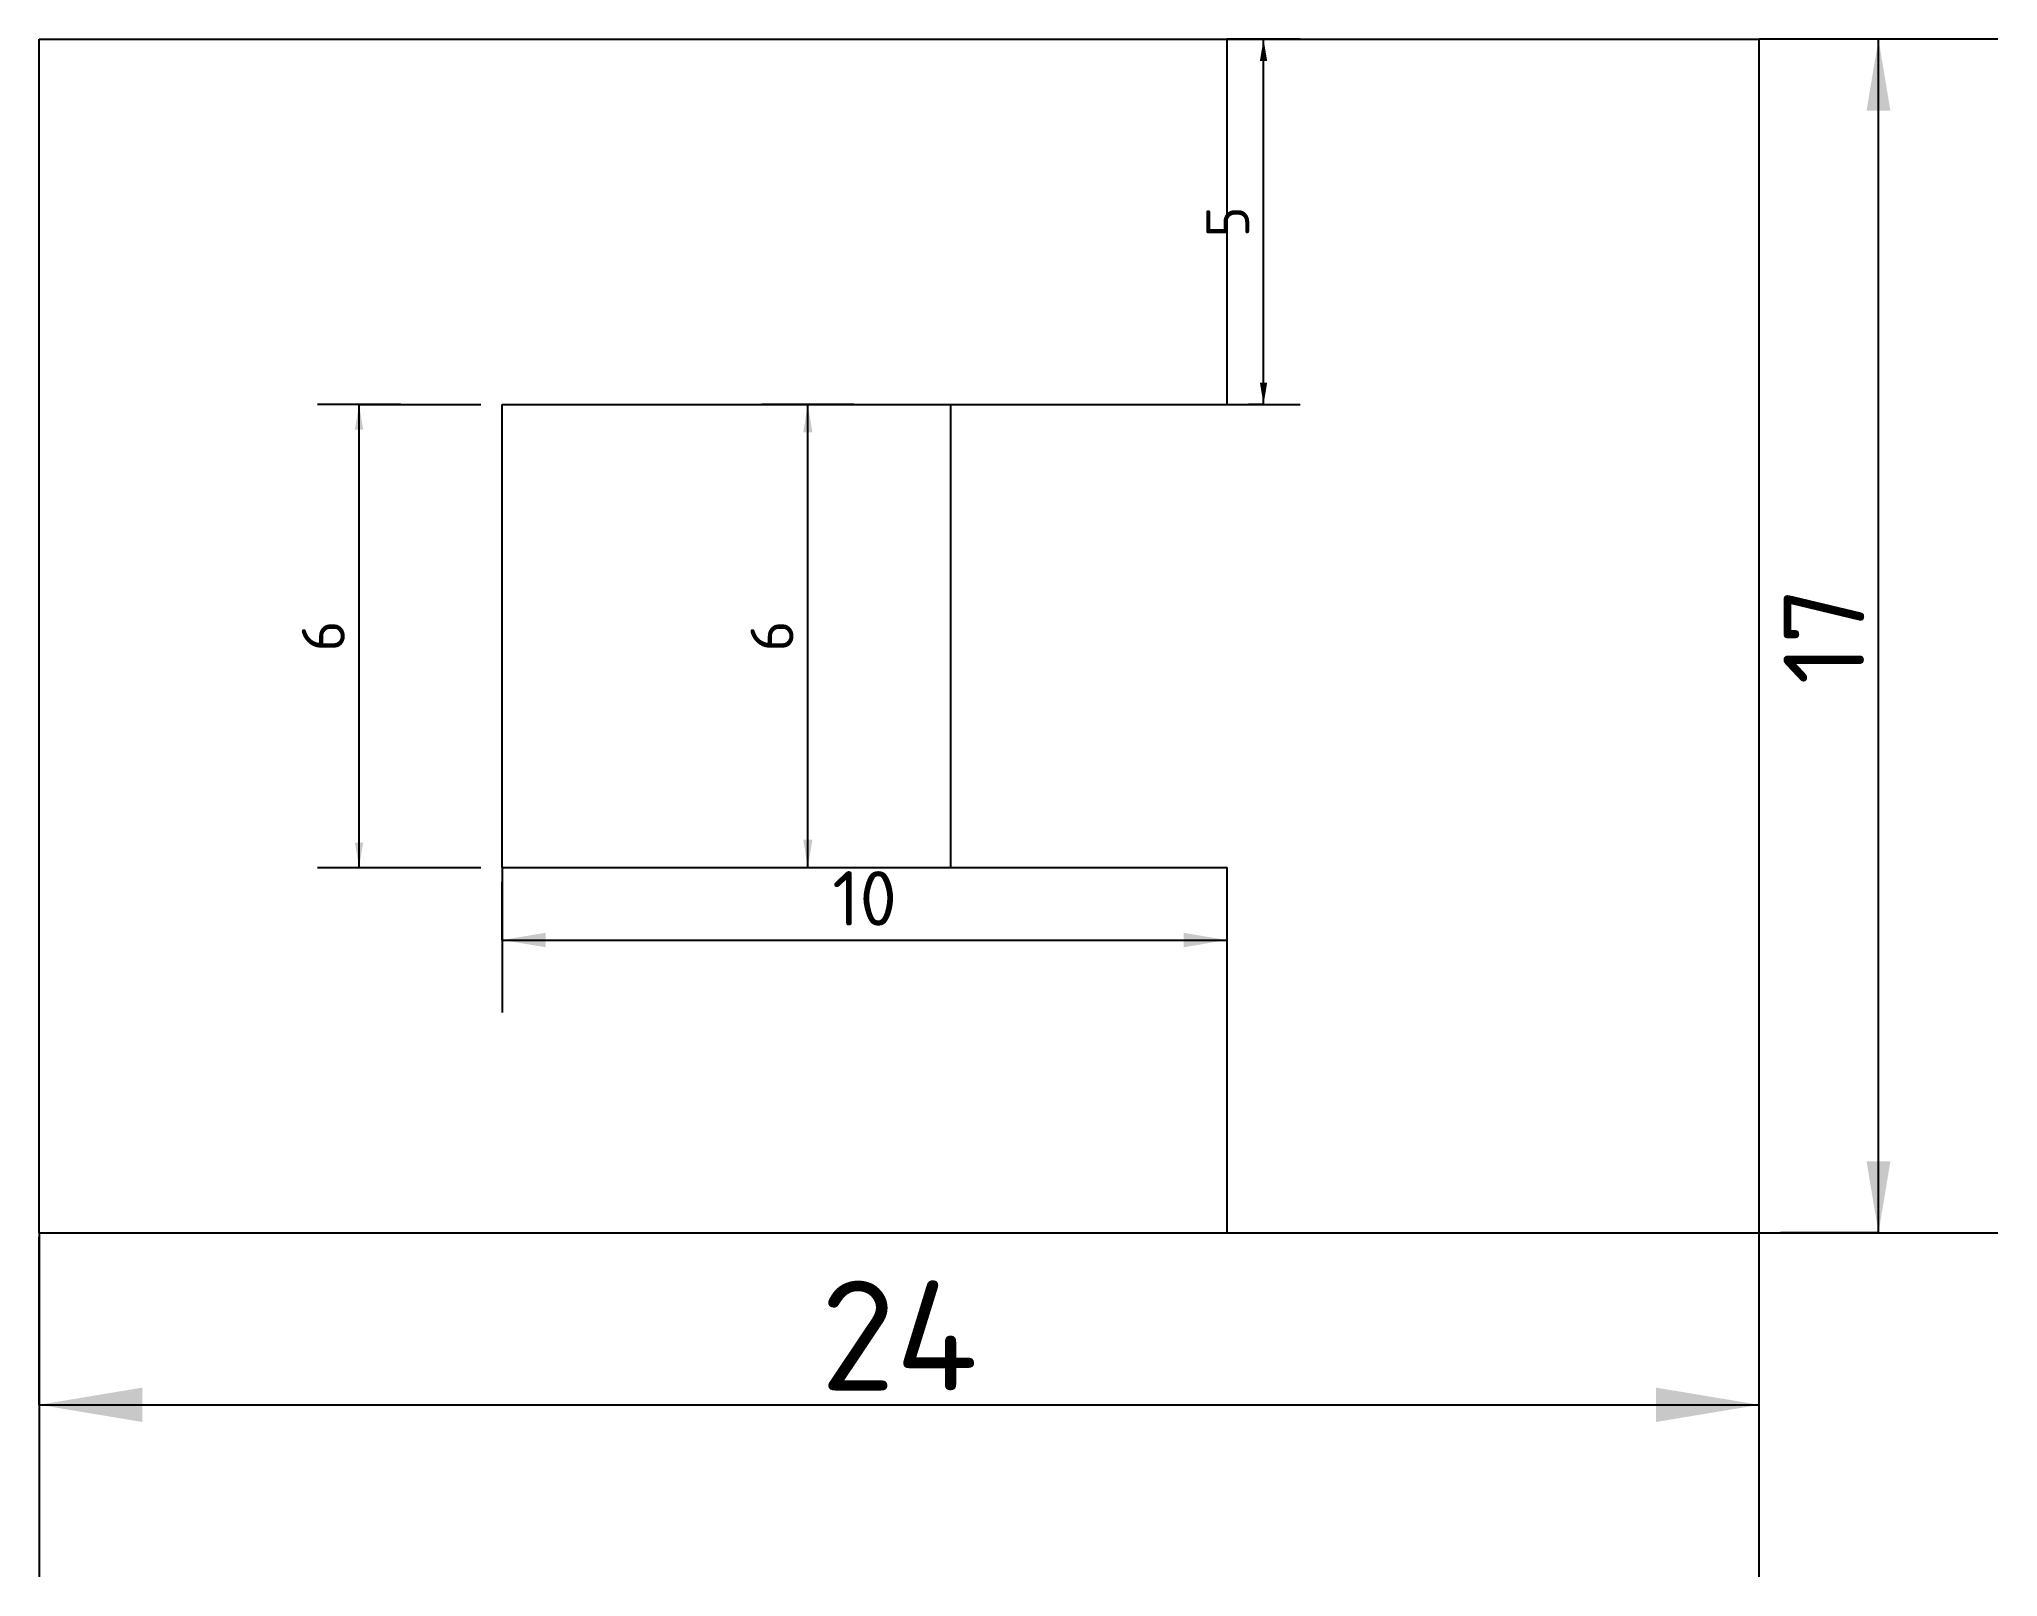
# Model space of a CAD drawing. Extents: x 0 to 27.4, y -4.8 to 16.7.
import ezdxf
from ezdxf.enums import TextEntityAlignment as Align

# ---------------------------------------------------------------- set-up
doc = ezdxf.new("R2010")
doc.units = 0
doc.layers.add('DIMENSIONS', color=1, linetype='CONTINUOUS')
doc.styles.add('ISOCPEUR', font='isocpeur.ttf')

# ---------------------------------------------------------------- blocks, each defined once
blk = doc.blocks.new('DIMTICK_ARROW')
at = {"color": 5}
blk.add_line((0, 0.5), (0, -0.5), dxfattribs=at)
at = {"color": 7}
blk.add_solid([(0, 0), (0.3, 0.05), (0.3, -0.05)], dxfattribs=at)

msp = doc.modelspace()

# ---------------------------------------------------------------- linework, layer by layer
at = {"color": 3}
for p, q in [((0, 16.678), (24.033, 16.678)), ((0, 0), (0, 16.678)), ((0, 0), (0, 16.678)), ((0, 16.678), (24.033, 16.678)), ((16.598, 11.574), (16.598, 16.678)), ((16.598, 11.574), (16.598, 16.678)), ((24.033, 0), (24.033, 16.678)), ((24.033, 0), (24.033, 16.678)), ((6.47, 11.574), (16.598, 11.574)), ((6.47, 5.104), (6.47, 11.574)), ((6.47, 5.104), (6.47, 11.574)), ((6.47, 11.574), (16.598, 11.574)), ((12.74, 5.104), (12.74, 11.574)), ((12.74, 5.104), (12.74, 11.574)), ((6.47, 5.104), (16.598, 5.104)), ((6.47, 5.104), (16.598, 5.104)), ((16.598, 0), (16.598, 5.104)), ((16.598, 0), (16.598, 5.104)), ((0, 0), (24.033, 0)), ((0, 0), (24.033, 0))]:
    msp.add_line(p, q, dxfattribs=at)
at = {"layer": 'DIMENSIONS', "color": 5}
for p, q in [((17.108, 16.678), (16.898, 16.678)), ((17.108, 16.678), (16.898, 16.678)), ((17.108, 16.678), (16.898, 16.678)), ((17.108, 16.678), (16.898, 16.678)), ((17.108, 16.678), (16.898, 16.678)), ((17.108, 16.678), (16.898, 16.678)), ((17.108, 16.678), (16.898, 16.678)), ((17.108, 16.678), (16.898, 16.678)), ((17.108, 16.678), (16.898, 16.678)), ((17.108, 16.678), (16.898, 16.678)), ((17.108, 16.678), (16.898, 16.678)), ((17.108, 16.678), (16.898, 16.678)), ((17.108, 16.678), (16.898, 16.678)), ((17.108, 16.678), (16.898, 16.678)), ((17.108, 16.678), (16.898, 16.678)), ((25.701, 16.678), (24.333, 16.678)), ((25.701, 16.678), (24.333, 16.678)), ((25.701, 16.678), (24.333, 16.678)), ((25.701, 16.678), (24.333, 16.678)), ((25.701, 16.678), (24.333, 16.678)), ((25.701, 16.678), (24.333, 16.678)), ((25.701, 16.678), (24.333, 16.678)), ((25.701, 16.678), (24.333, 16.678)), ((25.701, 16.678), (24.333, 16.678)), ((25.701, 16.678), (24.333, 16.678)), ((25.701, 16.678), (24.333, 16.678)), ((25.701, 16.678), (24.333, 16.678)), ((4.47, 11.574), (6.17, 11.574)), ((4.47, 11.574), (6.17, 11.574)), ((4.47, 11.574), (6.17, 11.574)), ((4.47, 11.574), (6.17, 11.574)), ((4.47, 11.574), (6.17, 11.574)), ((4.47, 11.574), (6.17, 11.574)), ((4.47, 11.574), (6.17, 11.574)), ((4.47, 11.574), (6.17, 11.574)), ((4.47, 11.574), (6.17, 11.574)), ((4.47, 11.574), (6.17, 11.574)), ((4.47, 11.574), (6.17, 11.574)), ((4.47, 11.574), (6.17, 11.574)), ((4.47, 11.574), (6.17, 11.574)), ((4.47, 11.574), (6.17, 11.574)), ((10.74, 11.574), (12.44, 11.574)), ((10.74, 11.574), (12.44, 11.574)), ((10.74, 11.574), (12.44, 11.574)), ((10.74, 11.574), (12.44, 11.574)), ((10.74, 11.574), (12.44, 11.574)), ((10.74, 11.574), (12.44, 11.574)), ((10.74, 11.574), (12.44, 11.574)), ((10.74, 11.574), (12.44, 11.574)), ((10.74, 11.574), (12.44, 11.574)), ((10.74, 11.574), (12.44, 11.574)), ((10.74, 11.574), (12.44, 11.574)), ((10.74, 11.574), (12.44, 11.574)), ((10.74, 11.574), (12.44, 11.574)), ((17.108, 11.574), (16.898, 11.574)), ((17.108, 11.574), (16.898, 11.574)), ((17.108, 11.574), (16.898, 11.574)), ((17.108, 11.574), (16.898, 11.574)), ((17.108, 11.574), (16.898, 11.574)), ((17.108, 11.574), (16.898, 11.574)), ((17.108, 11.574), (16.898, 11.574)), ((17.108, 11.574), (16.898, 11.574)), ((17.108, 11.574), (16.898, 11.574)), ((17.108, 11.574), (16.898, 11.574)), ((17.108, 11.574), (16.898, 11.574)), ((17.108, 11.574), (16.898, 11.574)), ((17.108, 11.574), (16.898, 11.574)), ((17.108, 11.574), (16.898, 11.574)), ((17.108, 11.574), (16.898, 11.574)), ((4.47, 5.104), (6.17, 5.104)), ((4.47, 5.104), (6.17, 5.104)), ((4.47, 5.104), (6.17, 5.104)), ((4.47, 5.104), (6.17, 5.104)), ((4.47, 5.104), (6.17, 5.104)), ((4.47, 5.104), (6.17, 5.104)), ((4.47, 5.104), (6.17, 5.104)), ((4.47, 5.104), (6.17, 5.104)), ((4.47, 5.104), (6.17, 5.104)), ((4.47, 5.104), (6.17, 5.104)), ((4.47, 5.104), (6.17, 5.104)), ((4.47, 5.104), (6.17, 5.104)), ((4.47, 5.104), (6.17, 5.104)), ((4.47, 5.104), (6.17, 5.104)), ((10.74, 5.104), (12.44, 5.104)), ((10.74, 5.104), (12.44, 5.104)), ((10.74, 5.104), (12.44, 5.104)), ((10.74, 5.104), (12.44, 5.104)), ((10.74, 5.104), (12.44, 5.104)), ((10.74, 5.104), (12.44, 5.104)), ((10.74, 5.104), (12.44, 5.104)), ((10.74, 5.104), (12.44, 5.104)), ((10.74, 5.104), (12.44, 5.104)), ((10.74, 5.104), (12.44, 5.104)), ((10.74, 5.104), (12.44, 5.104)), ((10.74, 5.104), (12.44, 5.104)), ((10.74, 5.104), (12.44, 5.104)), ((6.47, 4.091), (6.47, 4.905)), ((6.47, 4.091), (6.47, 4.905)), ((6.47, 4.091), (6.47, 4.905)), ((6.47, 4.091), (6.47, 4.905)), ((6.47, 4.091), (6.47, 4.905)), ((6.47, 4.091), (6.47, 4.905)), ((6.47, 4.091), (6.47, 4.905)), ((6.47, 4.091), (6.47, 4.905)), ((6.47, 4.091), (6.47, 4.905)), ((6.47, 4.091), (6.47, 4.905)), ((6.47, 4.091), (6.47, 4.905)), ((6.47, 4.091), (6.47, 4.905)), ((6.47, 4.091), (6.47, 4.905)), ((6.47, 4.091), (6.47, 4.905)), ((6.47, 4.091), (6.47, 4.905)), ((6.47, 4.091), (6.47, 4.905)), ((6.47, 4.091), (6.47, 4.905)), ((6.47, 4.091), (6.47, 4.905)), ((6.47, 4.091), (6.47, 4.905)), ((16.598, 4.091), (16.598, 4.905)), ((16.598, 4.091), (16.598, 4.905)), ((16.598, 4.091), (16.598, 4.905)), ((16.598, 4.091), (16.598, 4.905)), ((16.598, 4.091), (16.598, 4.905)), ((16.598, 4.091), (16.598, 4.905)), ((16.598, 4.091), (16.598, 4.905)), ((16.598, 4.091), (16.598, 4.905)), ((16.598, 4.091), (16.598, 4.905)), ((16.598, 4.091), (16.598, 4.905)), ((16.598, 4.091), (16.598, 4.905)), ((16.598, 4.091), (16.598, 4.905)), ((16.598, 4.091), (16.598, 4.905)), ((16.598, 4.091), (16.598, 4.905)), ((16.598, 4.091), (16.598, 4.905)), ((16.598, 4.091), (16.598, 4.905)), ((16.598, 4.091), (16.598, 4.905)), ((16.598, 4.091), (16.598, 4.905)), ((16.598, 4.091), (16.598, 4.905)), ((0, -2.403), (0, -0.06)), ((0, -2.403), (0, -0.06)), ((0, -2.403), (0, -0.06)), ((0, -2.403), (0, -0.06)), ((0, -2.403), (0, -0.06)), ((0, -2.403), (0, -0.06)), ((0, -2.403), (0, -0.06)), ((0, -2.403), (0, -0.06)), ((0, -2.403), (0, -0.06)), ((0, -2.403), (0, -0.06)), ((0, -2.403), (0, -0.06)), ((0, -2.403), (0, -0.06)), ((0, -2.403), (0, -0.06)), ((0, -2.403), (0, -0.06)), ((0, -2.403), (0, -0.06)), ((0, -2.403), (0, -0.06)), ((0, -2.403), (0, -0.06)), ((24.033, -2.403), (24.033, -0.06)), ((24.033, -2.403), (24.033, -0.06)), ((24.033, -2.403), (24.033, -0.06)), ((24.033, -2.403), (24.033, -0.06)), ((24.033, -2.403), (24.033, -0.06)), ((24.033, -2.403), (24.033, -0.06)), ((24.033, -2.403), (24.033, -0.06)), ((24.033, -2.403), (24.033, -0.06)), ((24.033, -2.403), (24.033, -0.06)), ((24.033, -2.403), (24.033, -0.06)), ((24.033, -2.403), (24.033, -0.06)), ((24.033, -2.403), (24.033, -0.06)), ((24.033, -2.403), (24.033, -0.06)), ((24.033, -2.403), (24.033, -0.06)), ((24.033, -2.403), (24.033, -0.06)), ((24.033, -2.403), (24.033, -0.06)), ((24.033, -2.403), (24.033, -0.06)), ((25.701, 0), (24.333, 0)), ((25.701, 0), (24.333, 0)), ((25.701, 0), (24.333, 0)), ((25.701, 0), (24.333, 0)), ((25.701, 0), (24.333, 0)), ((25.701, 0), (24.333, 0)), ((25.701, 0), (24.333, 0)), ((25.701, 0), (24.333, 0)), ((25.701, 0), (24.333, 0)), ((25.701, 0), (24.333, 0)), ((25.701, 0), (24.333, 0)), ((25.701, 0), (24.333, 0))]:
    msp.add_line(p, q, dxfattribs=at)
at = {"layer": 'DIMENSIONS', "color": 7}
for p, q in [((17.108, 11.574), (17.108, 16.678)), ((17.108, 11.574), (17.108, 16.678)), ((17.108, 11.574), (17.108, 16.678)), ((17.108, 11.574), (17.108, 16.678)), ((17.108, 11.574), (17.108, 16.678)), ((17.108, 11.574), (17.108, 16.678)), ((17.108, 11.574), (17.108, 16.678)), ((17.108, 11.574), (17.108, 16.678)), ((17.108, 11.574), (17.108, 16.678)), ((17.108, 11.574), (17.108, 16.678)), ((17.108, 11.574), (17.108, 16.678)), ((17.108, 11.574), (17.108, 16.678)), ((17.108, 11.574), (17.108, 16.678)), ((17.108, 11.574), (17.108, 16.678)), ((17.108, 11.574), (17.108, 16.678)), ((25.701, 0), (25.701, 16.678)), ((25.701, 0), (25.701, 16.678)), ((25.701, 0), (25.701, 16.678)), ((25.701, 0), (25.701, 16.678)), ((25.701, 0), (25.701, 16.678)), ((25.701, 0), (25.701, 16.678)), ((25.701, 0), (25.701, 16.678)), ((25.701, 0), (25.701, 16.678)), ((25.701, 0), (25.701, 16.678)), ((25.701, 0), (25.701, 16.678)), ((25.701, 0), (25.701, 16.678)), ((25.701, 0), (25.701, 16.678)), ((4.47, 5.104), (4.47, 11.574)), ((4.47, 5.104), (4.47, 11.574)), ((4.47, 5.104), (4.47, 11.574)), ((4.47, 5.104), (4.47, 11.574)), ((4.47, 5.104), (4.47, 11.574)), ((4.47, 5.104), (4.47, 11.574)), ((4.47, 5.104), (4.47, 11.574)), ((4.47, 5.104), (4.47, 11.574)), ((4.47, 5.104), (4.47, 11.574)), ((4.47, 5.104), (4.47, 11.574)), ((4.47, 5.104), (4.47, 11.574)), ((4.47, 5.104), (4.47, 11.574)), ((4.47, 5.104), (4.47, 11.574)), ((4.47, 5.104), (4.47, 11.574)), ((10.74, 5.104), (10.74, 11.574)), ((10.74, 5.104), (10.74, 11.574)), ((10.74, 5.104), (10.74, 11.574)), ((10.74, 5.104), (10.74, 11.574)), ((10.74, 5.104), (10.74, 11.574)), ((10.74, 5.104), (10.74, 11.574)), ((10.74, 5.104), (10.74, 11.574)), ((10.74, 5.104), (10.74, 11.574)), ((10.74, 5.104), (10.74, 11.574)), ((10.74, 5.104), (10.74, 11.574)), ((10.74, 5.104), (10.74, 11.574)), ((10.74, 5.104), (10.74, 11.574)), ((10.74, 5.104), (10.74, 11.574)), ((6.47, 4.091), (16.598, 4.091)), ((6.47, 4.091), (16.598, 4.091)), ((6.47, 4.091), (16.598, 4.091)), ((6.47, 4.091), (16.598, 4.091)), ((6.47, 4.091), (16.598, 4.091)), ((6.47, 4.091), (16.598, 4.091)), ((6.47, 4.091), (16.598, 4.091)), ((6.47, 4.091), (16.598, 4.091)), ((6.47, 4.091), (16.598, 4.091)), ((6.47, 4.091), (16.598, 4.091)), ((6.47, 4.091), (16.598, 4.091)), ((6.47, 4.091), (16.598, 4.091)), ((6.47, 4.091), (16.598, 4.091)), ((6.47, 4.091), (16.598, 4.091)), ((6.47, 4.091), (16.598, 4.091)), ((6.47, 4.091), (16.598, 4.091)), ((6.47, 4.091), (16.598, 4.091)), ((6.47, 4.091), (16.598, 4.091)), ((6.47, 4.091), (16.598, 4.091)), ((0, -2.403), (24.033, -2.403)), ((0, -2.403), (24.033, -2.403)), ((0, -2.403), (24.033, -2.403)), ((0, -2.403), (24.033, -2.403)), ((0, -2.403), (24.033, -2.403)), ((0, -2.403), (24.033, -2.403)), ((0, -2.403), (24.033, -2.403)), ((0, -2.403), (24.033, -2.403)), ((0, -2.403), (24.033, -2.403)), ((0, -2.403), (24.033, -2.403)), ((0, -2.403), (24.033, -2.403)), ((0, -2.403), (24.033, -2.403)), ((0, -2.403), (24.033, -2.403)), ((0, -2.403), (24.033, -2.403)), ((0, -2.403), (24.033, -2.403)), ((0, -2.403), (24.033, -2.403)), ((0, -2.403), (24.033, -2.403))]:
    msp.add_line(p, q, dxfattribs=at)

# ---------------------------------------------------------------- block references
at = {"layer": 'DIMENSIONS'}
for p, xscale, yscale, rotation in [((17.108, 16.678), 1.0208009299791991, 1.0208009299791991, 270), ((17.108, 16.678), 1.0208009299791991, 1.0208009299791991, 270), ((17.108, 16.678), 1.0208009299791991, 1.0208009299791991, 270), ((17.108, 16.678), 1.0208009299791991, 1.0208009299791991, 270), ((17.108, 16.678), 1.0208009299791991, 1.0208009299791991, 270), ((17.108, 16.678), 1.0208009299791991, 1.0208009299791991, 270), ((17.108, 16.678), 1.0208009299791991, 1.0208009299791991, 270), ((17.108, 16.678), 1.0208009299791991, 1.0208009299791991, 270), ((17.108, 16.678), 1.0208009299791991, 1.0208009299791991, 270), ((17.108, 16.678), 1.0208009299791991, 1.0208009299791991, 270), ((17.108, 16.678), 1.0208009299791991, 1.0208009299791991, 270), ((17.108, 16.678), 1.0208009299791991, 1.0208009299791991, 270), ((17.108, 16.678), 1.0208009299791991, 1.0208009299791991, 270), ((17.108, 16.678), 1.0208009299791991, 1.0208009299791991, 270), ((17.108, 16.678), 1.0208009299791991, 1.0208009299791991, 270), ((25.701, 16.678), 3.3356880782784857, 3.3356880782784857, 270), ((25.701, 16.678), 3.3356880782784857, 3.3356880782784857, 270), ((25.701, 16.678), 3.3356880782784857, 3.3356880782784857, 270), ((25.701, 16.678), 3.3356880782784857, 3.3356880782784857, 270), ((25.701, 16.678), 3.3356880782784857, 3.3356880782784857, 270), ((25.701, 16.678), 3.3356880782784857, 3.3356880782784857, 270), ((25.701, 16.678), 3.3356880782784857, 3.3356880782784857, 270), ((25.701, 16.678), 3.3356880782784857, 3.3356880782784857, 270), ((25.701, 16.678), 3.3356880782784857, 3.3356880782784857, 270), ((25.701, 16.678), 3.3356880782784857, 3.3356880782784857, 270), ((25.701, 16.678), 3.3356880782784857, 3.3356880782784857, 270), ((25.701, 16.678), 3.3356880782784857, 3.3356880782784857, 270), ((17.108, 11.574), 1.0208009299791991, 1.0208009299791991, 90), ((17.108, 11.574), 1.0208009299791991, 1.0208009299791991, 90), ((17.108, 11.574), 1.0208009299791991, 1.0208009299791991, 90), ((17.108, 11.574), 1.0208009299791991, 1.0208009299791991, 90), ((17.108, 11.574), 1.0208009299791991, 1.0208009299791991, 90), ((17.108, 11.574), 1.0208009299791991, 1.0208009299791991, 90), ((17.108, 11.574), 1.0208009299791991, 1.0208009299791991, 90), ((17.108, 11.574), 1.0208009299791991, 1.0208009299791991, 90), ((17.108, 11.574), 1.0208009299791991, 1.0208009299791991, 90), ((17.108, 11.574), 1.0208009299791991, 1.0208009299791991, 90), ((17.108, 11.574), 1.0208009299791991, 1.0208009299791991, 90), ((17.108, 11.574), 1.0208009299791991, 1.0208009299791991, 90), ((17.108, 11.574), 1.0208009299791991, 1.0208009299791991, 90), ((17.108, 11.574), 1.0208009299791991, 1.0208009299791991, 90), ((17.108, 11.574), 1.0208009299791991, 1.0208009299791991, 90), ((4.47, 11.574), 1.1654813767479046, 1.1654813767479046, 270), ((4.47, 11.574), 1.1654813767479046, 1.1654813767479046, 270), ((4.47, 11.574), 1.1654813767479046, 1.1654813767479046, 270), ((4.47, 11.574), 1.1654813767479046, 1.1654813767479046, 270), ((4.47, 11.574), 1.1654813767479046, 1.1654813767479046, 270), ((4.47, 11.574), 1.1654813767479046, 1.1654813767479046, 270), ((4.47, 11.574), 1.1654813767479046, 1.1654813767479046, 270), ((4.47, 11.574), 1.1654813767479046, 1.1654813767479046, 270), ((4.47, 11.574), 1.1654813767479046, 1.1654813767479046, 270), ((4.47, 11.574), 1.1654813767479046, 1.1654813767479046, 270), ((4.47, 11.574), 1.1654813767479046, 1.1654813767479046, 270), ((4.47, 11.574), 1.1654813767479046, 1.1654813767479046, 270), ((4.47, 11.574), 1.1654813767479046, 1.1654813767479046, 270), ((4.47, 11.574), 1.1654813767479046, 1.1654813767479046, 270), ((10.74, 11.574), 1.294086218320087, 1.294086218320087, 270), ((10.74, 11.574), 1.294086218320087, 1.294086218320087, 270), ((10.74, 11.574), 1.294086218320087, 1.294086218320087, 270), ((10.74, 11.574), 1.294086218320087, 1.294086218320087, 270), ((10.74, 11.574), 1.294086218320087, 1.294086218320087, 270), ((10.74, 11.574), 1.294086218320087, 1.294086218320087, 270), ((10.74, 11.574), 1.294086218320087, 1.294086218320087, 270), ((10.74, 11.574), 1.294086218320087, 1.294086218320087, 270), ((10.74, 11.574), 1.294086218320087, 1.294086218320087, 270), ((10.74, 11.574), 1.294086218320087, 1.294086218320087, 270), ((10.74, 11.574), 1.294086218320087, 1.294086218320087, 270), ((10.74, 11.574), 1.294086218320087, 1.294086218320087, 270), ((10.74, 11.574), 1.294086218320087, 1.294086218320087, 270), ((10.74, 5.104), 1.294086218320087, 1.294086218320087, 90), ((10.74, 5.104), 1.294086218320087, 1.294086218320087, 90), ((10.74, 5.104), 1.294086218320087, 1.294086218320087, 90), ((10.74, 5.104), 1.294086218320087, 1.294086218320087, 90), ((10.74, 5.104), 1.294086218320087, 1.294086218320087, 90), ((10.74, 5.104), 1.294086218320087, 1.294086218320087, 90), ((10.74, 5.104), 1.294086218320087, 1.294086218320087, 90), ((10.74, 5.104), 1.294086218320087, 1.294086218320087, 90), ((10.74, 5.104), 1.294086218320087, 1.294086218320087, 90), ((10.74, 5.104), 1.294086218320087, 1.294086218320087, 90), ((10.74, 5.104), 1.294086218320087, 1.294086218320087, 90), ((10.74, 5.104), 1.294086218320087, 1.294086218320087, 90), ((10.74, 5.104), 1.294086218320087, 1.294086218320087, 90), ((4.47, 5.104), 1.1654813767479046, 1.1654813767479046, 90), ((4.47, 5.104), 1.1654813767479046, 1.1654813767479046, 90), ((4.47, 5.104), 1.1654813767479046, 1.1654813767479046, 90), ((4.47, 5.104), 1.1654813767479046, 1.1654813767479046, 90), ((4.47, 5.104), 1.1654813767479046, 1.1654813767479046, 90), ((4.47, 5.104), 1.1654813767479046, 1.1654813767479046, 90), ((4.47, 5.104), 1.1654813767479046, 1.1654813767479046, 90), ((4.47, 5.104), 1.1654813767479046, 1.1654813767479046, 90), ((4.47, 5.104), 1.1654813767479046, 1.1654813767479046, 90), ((4.47, 5.104), 1.1654813767479046, 1.1654813767479046, 90), ((4.47, 5.104), 1.1654813767479046, 1.1654813767479046, 90), ((4.47, 5.104), 1.1654813767479046, 1.1654813767479046, 90), ((4.47, 5.104), 1.1654813767479046, 1.1654813767479046, 90), ((4.47, 5.104), 1.1654813767479046, 1.1654813767479046, 90), ((16.598, 4.091), 2.0255262547618758, 2.0255262547618758, 180), ((16.598, 4.091), 2.0255262547618758, 2.0255262547618758, 180), ((16.598, 4.091), 2.0255262547618758, 2.0255262547618758, 180), ((16.598, 4.091), 2.0255262547618758, 2.0255262547618758, 180), ((16.598, 4.091), 2.0255262547618758, 2.0255262547618758, 180), ((16.598, 4.091), 2.0255262547618758, 2.0255262547618758, 180), ((16.598, 4.091), 2.0255262547618758, 2.0255262547618758, 180), ((16.598, 4.091), 2.0255262547618758, 2.0255262547618758, 180), ((16.598, 4.091), 2.0255262547618758, 2.0255262547618758, 180), ((16.598, 4.091), 2.0255262547618758, 2.0255262547618758, 180), ((16.598, 4.091), 2.0255262547618758, 2.0255262547618758, 180), ((16.598, 4.091), 2.0255262547618758, 2.0255262547618758, 180), ((16.598, 4.091), 2.0255262547618758, 2.0255262547618758, 180), ((16.598, 4.091), 2.0255262547618758, 2.0255262547618758, 180), ((16.598, 4.091), 2.0255262547618758, 2.0255262547618758, 180), ((16.598, 4.091), 2.0255262547618758, 2.0255262547618758, 180), ((16.598, 4.091), 2.0255262547618758, 2.0255262547618758, 180), ((16.598, 4.091), 2.0255262547618758, 2.0255262547618758, 180), ((16.598, 4.091), 2.0255262547618758, 2.0255262547618758, 180), ((25.701, 0), 3.3356880782784857, 3.3356880782784857, 90), ((25.701, 0), 3.3356880782784857, 3.3356880782784857, 90), ((25.701, 0), 3.3356880782784857, 3.3356880782784857, 90), ((25.701, 0), 3.3356880782784857, 3.3356880782784857, 90), ((25.701, 0), 3.3356880782784857, 3.3356880782784857, 90), ((25.701, 0), 3.3356880782784857, 3.3356880782784857, 90), ((25.701, 0), 3.3356880782784857, 3.3356880782784857, 90), ((25.701, 0), 3.3356880782784857, 3.3356880782784857, 90), ((25.701, 0), 3.3356880782784857, 3.3356880782784857, 90), ((25.701, 0), 3.3356880782784857, 3.3356880782784857, 90), ((25.701, 0), 3.3356880782784857, 3.3356880782784857, 90), ((25.701, 0), 3.3356880782784857, 3.3356880782784857, 90), ((24.033, -2.403), 4.806605953760323, 4.806605953760323, 180), ((24.033, -2.403), 4.806605953760323, 4.806605953760323, 180), ((24.033, -2.403), 4.806605953760323, 4.806605953760323, 180), ((24.033, -2.403), 4.806605953760323, 4.806605953760323, 180), ((24.033, -2.403), 4.806605953760323, 4.806605953760323, 180), ((24.033, -2.403), 4.806605953760323, 4.806605953760323, 180), ((24.033, -2.403), 4.806605953760323, 4.806605953760323, 180), ((24.033, -2.403), 4.806605953760323, 4.806605953760323, 180), ((24.033, -2.403), 4.806605953760323, 4.806605953760323, 180), ((24.033, -2.403), 4.806605953760323, 4.806605953760323, 180), ((24.033, -2.403), 4.806605953760323, 4.806605953760323, 180), ((24.033, -2.403), 4.806605953760323, 4.806605953760323, 180), ((24.033, -2.403), 4.806605953760323, 4.806605953760323, 180), ((24.033, -2.403), 4.806605953760323, 4.806605953760323, 180), ((24.033, -2.403), 4.806605953760323, 4.806605953760323, 180), ((24.033, -2.403), 4.806605953760323, 4.806605953760323, 180), ((24.033, -2.403), 4.806605953760323, 4.806605953760323, 180)]:
    msp.add_blockref('DIMTICK_ARROW', p, dxfattribs=dict(at, xscale=xscale, yscale=yscale, rotation=rotation))
for p, xscale, yscale in [((6.47, 4.091), 2.0255262547618758, 2.0255262547618758), ((6.47, 4.091), 2.0255262547618758, 2.0255262547618758), ((6.47, 4.091), 2.0255262547618758, 2.0255262547618758), ((6.47, 4.091), 2.0255262547618758, 2.0255262547618758), ((6.47, 4.091), 2.0255262547618758, 2.0255262547618758), ((6.47, 4.091), 2.0255262547618758, 2.0255262547618758), ((6.47, 4.091), 2.0255262547618758, 2.0255262547618758), ((6.47, 4.091), 2.0255262547618758, 2.0255262547618758), ((6.47, 4.091), 2.0255262547618758, 2.0255262547618758), ((6.47, 4.091), 2.0255262547618758, 2.0255262547618758), ((6.47, 4.091), 2.0255262547618758, 2.0255262547618758), ((6.47, 4.091), 2.0255262547618758, 2.0255262547618758), ((6.47, 4.091), 2.0255262547618758, 2.0255262547618758), ((6.47, 4.091), 2.0255262547618758, 2.0255262547618758), ((6.47, 4.091), 2.0255262547618758, 2.0255262547618758), ((6.47, 4.091), 2.0255262547618758, 2.0255262547618758), ((6.47, 4.091), 2.0255262547618758, 2.0255262547618758), ((6.47, 4.091), 2.0255262547618758, 2.0255262547618758), ((6.47, 4.091), 2.0255262547618758, 2.0255262547618758), ((0, -2.403), 4.806605953760323, 4.806605953760323), ((0, -2.403), 4.806605953760323, 4.806605953760323), ((0, -2.403), 4.806605953760323, 4.806605953760323), ((0, -2.403), 4.806605953760323, 4.806605953760323), ((0, -2.403), 4.806605953760323, 4.806605953760323), ((0, -2.403), 4.806605953760323, 4.806605953760323), ((0, -2.403), 4.806605953760323, 4.806605953760323), ((0, -2.403), 4.806605953760323, 4.806605953760323), ((0, -2.403), 4.806605953760323, 4.806605953760323), ((0, -2.403), 4.806605953760323, 4.806605953760323), ((0, -2.403), 4.806605953760323, 4.806605953760323), ((0, -2.403), 4.806605953760323, 4.806605953760323), ((0, -2.403), 4.806605953760323, 4.806605953760323), ((0, -2.403), 4.806605953760323, 4.806605953760323), ((0, -2.403), 4.806605953760323, 4.806605953760323), ((0, -2.403), 4.806605953760323, 4.806605953760323), ((0, -2.403), 4.806605953760323, 4.806605953760323)]:
    msp.add_blockref('DIMTICK_ARROW', p, dxfattribs=dict(at, xscale=xscale, yscale=yscale))

# ---------------------------------------------------------------- texts
at = {"layer": 'DIMENSIONS', "color": 7, "style": 'ISOCPEUR'}
for s, height, p in [('5', 0.6, (16.608, 14.126)), ('5', 0.6, (16.608, 14.126)), ('5', 0.6, (16.608, 14.126)), ('5', 0.6, (16.608, 14.126)), ('5', 0.6, (16.608, 14.126)), ('5', 0.6, (16.608, 14.126)), ('5', 0.6, (16.608, 14.126)), ('5', 0.6, (16.608, 14.126)), ('5', 0.6, (16.608, 14.126)), ('5', 0.6, (16.608, 14.126)), ('5', 0.6, (16.608, 14.126)), ('5', 0.6, (16.608, 14.126)), ('5', 0.6, (16.608, 14.126)), ('5', 0.6, (16.608, 14.126)), ('5', 0.6, (16.608, 14.126)), ('17', 1.1266, (24.938, 8.339)), ('17', 1.1266, (24.938, 8.339)), ('17', 1.1266, (24.938, 8.339)), ('17', 1.1266, (24.938, 8.339)), ('17', 1.1266, (24.938, 8.339)), ('17', 1.1266, (24.938, 8.339)), ('17', 1.1266, (24.938, 8.339)), ('17', 1.1266, (24.938, 8.339)), ('17', 1.1266, (24.938, 8.339)), ('17', 1.1266, (24.938, 8.339)), ('17', 1.1266, (24.938, 8.339)), ('17', 1.1266, (24.938, 8.339)), ('6', 0.6, (3.97, 8.339)), ('6', 0.6, (3.97, 8.339)), ('6', 0.6, (3.97, 8.339)), ('6', 0.6, (3.97, 8.339)), ('6', 0.6, (3.97, 8.339)), ('6', 0.6, (3.97, 8.339)), ('6', 0.6, (3.97, 8.339)), ('6', 0.6, (3.97, 8.339)), ('6', 0.6, (3.97, 8.339)), ('6', 0.6, (3.97, 8.339)), ('6', 0.6, (3.97, 8.339)), ('6', 0.6, (3.97, 8.339)), ('6', 0.6, (3.97, 8.339)), ('6', 0.6, (3.97, 8.339)), ('6', 0.6, (10.24, 8.339)), ('6', 0.6, (10.24, 8.339)), ('6', 0.6, (10.24, 8.339)), ('6', 0.6, (10.24, 8.339)), ('6', 0.6, (10.24, 8.339)), ('6', 0.6, (10.24, 8.339)), ('6', 0.6, (10.24, 8.339)), ('6', 0.6, (10.24, 8.339)), ('6', 0.6, (10.24, 8.339)), ('6', 0.6, (10.24, 8.339)), ('6', 0.6, (10.24, 8.339)), ('6', 0.6, (10.24, 8.339)), ('6', 0.6, (10.24, 8.339))]:
    msp.add_text(s, height=height, rotation=90, dxfattribs=at).set_placement(p, align=Align.MIDDLE_CENTER)
for s, height, p in [('10', 0.7626, (11.534, 4.673)), ('10', 0.7626, (11.534, 4.673)), ('10', 0.7626, (11.534, 4.673)), ('10', 0.7626, (11.534, 4.673)), ('10', 0.7626, (11.534, 4.673)), ('10', 0.7626, (11.534, 4.673)), ('10', 0.7626, (11.534, 4.673)), ('10', 0.7626, (11.534, 4.673)), ('10', 0.7626, (11.534, 4.673)), ('10', 0.7626, (11.534, 4.673)), ('10', 0.7626, (11.534, 4.673)), ('10', 0.7626, (11.534, 4.673)), ('10', 0.7626, (11.534, 4.673)), ('10', 0.7626, (11.534, 4.673)), ('10', 0.7626, (11.534, 4.673)), ('10', 0.7626, (11.534, 4.673)), ('10', 0.7626, (11.534, 4.673)), ('10', 0.7626, (11.534, 4.673)), ('10', 0.7626, (11.534, 4.673)), ('24', 1.5352, (12.017, -1.436)), ('24', 1.5352, (12.017, -1.436)), ('24', 1.5352, (12.017, -1.436)), ('24', 1.5352, (12.017, -1.436)), ('24', 1.5352, (12.017, -1.436)), ('24', 1.5352, (12.017, -1.436)), ('24', 1.5352, (12.017, -1.436)), ('24', 1.5352, (12.017, -1.436)), ('24', 1.5352, (12.017, -1.436)), ('24', 1.5352, (12.017, -1.436)), ('24', 1.5352, (12.017, -1.436)), ('24', 1.5352, (12.017, -1.436)), ('24', 1.5352, (12.017, -1.436)), ('24', 1.5352, (12.017, -1.436)), ('24', 1.5352, (12.017, -1.436)), ('24', 1.5352, (12.017, -1.436)), ('24', 1.5352, (12.017, -1.436))]:
    msp.add_text(s, height=height, dxfattribs=at).set_placement(p, align=Align.MIDDLE_CENTER)

doc.saveas('drawing.dxf')
